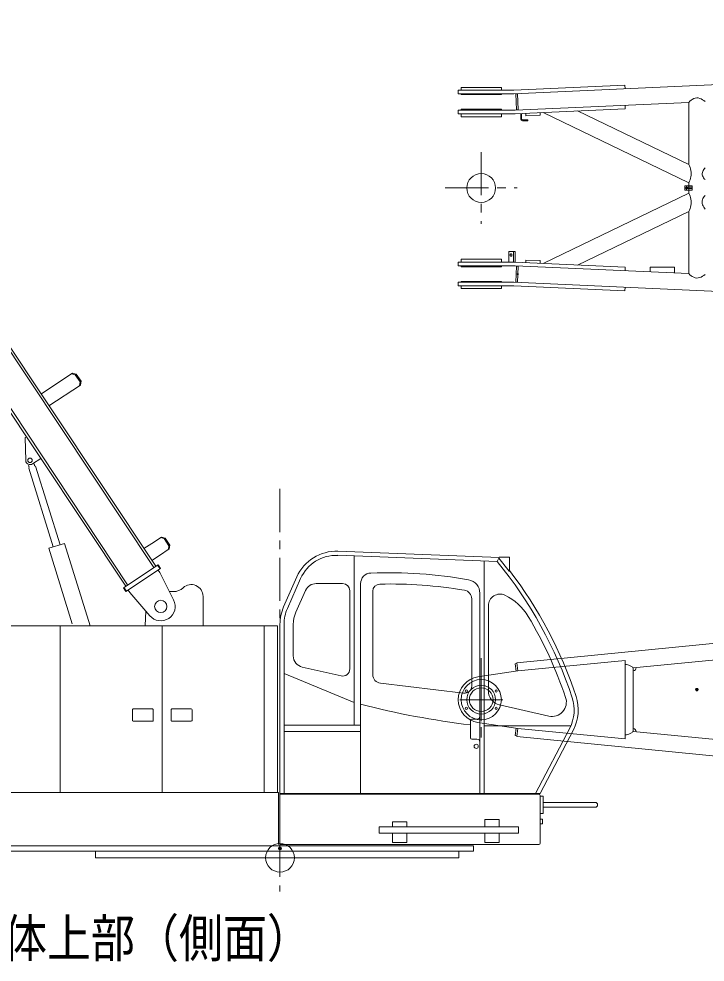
# Model space of a CAD drawing. Units: millimetres on the paper. Extents: x -420 to 420, y -297 to 297.
# Drawn here: x -335.5 to -256, y -233.9 to -124.5 of the extents above; entities that cross this region are included whole.
import ezdxf
from ezdxf.enums import TextEntityAlignment as Align

# ---------------------------------------------------------------- set-up
doc = ezdxf.new("R2010")
doc.units = ezdxf.units.MM
doc.linetypes.add('CHAIN1', pattern=[8, 5, -1, 1, -1])
doc.linetypes.add('DASHED3', pattern=[4, 3, -1])
doc.layers.add('0-0_0', color=7, linetype='Continuous', lineweight=18)
doc.styles.add('ＭＳ ゴシック', font='')
doc.styles.get('ＭＳ ゴシック').set_extended_font_data('MS Gothic')

msp = doc.modelspace()

# ---------------------------------------------------------------- linework, layer by layer
at = {"layer": '0-0_0'}
for p, q in [((-362.096, -124.64), (-319.904, -188.133)), ((-361.874, -124.492), (-319.682, -187.986)), ((-365.344, -126.799), (-323.153, -190.292)), ((-365.122, -126.651), (-322.931, -190.144)), ((-278.159, -133.173), (-161.707, -127.963)), ((-278.169, -132.756), (-265.295, -132.18)), ((-265.295, -132.18), (-265.276, -132.597)), ((-278.169, -132.756), (-284.61, -132.756)), ((-284.61, -133.173), (-284.61, -132.756)), ((-278.159, -133.173), (-284.61, -133.173)), ((-279.61, -132.44), (-284.276, -132.44)), ((-284.276, -132.44), (-284.276, -132.756)), ((-284.276, -133.173), (-284.276, -133.273)), ((-279.61, -133.273), (-284.276, -133.273)), ((-279.61, -132.44), (-279.61, -132.756)), ((-279.61, -133.173), (-279.61, -133.273)), ((-277.951, -133.183), (-277.751, -133.174)), ((-277.868, -135.048), (-277.951, -133.183)), ((-277.752, -133.155), (-277.667, -135.058)), ((-278.005, -135.073), (-257.895, -134.173)), ((-265.276, -134.504), (-265.258, -134.92)), ((-257.895, -141.382), (-257.895, -134.18)), ((-284.61, -135.073), (-284.61, -135.49)), ((-278.005, -135.073), (-284.61, -135.073)), ((-277.996, -135.49), (-284.61, -135.49)), ((-284.276, -135.073), (-284.276, -134.973)), ((-279.61, -134.973), (-284.276, -134.973)), ((-284.276, -135.856), (-284.276, -135.49)), ((-279.61, -135.073), (-279.61, -134.973)), ((-279.61, -135.856), (-279.61, -135.49)), ((-277.996, -135.49), (-265.258, -134.92)), ((-277.868, -135.048), (-277.668, -135.039)), ((-277.36, -135.461), (-277.36, -136.108)), ((-277.26, -135.457), (-277.26, -136.108)), ((-276.762, -135.751), (-276.776, -135.435)), ((-274.781, -135.346), (-257.895, -143.497)), ((-270.771, -135.166), (-257.895, -141.382)), ((-279.61, -135.856), (-284.276, -135.856)), ((-276.526, -136.208), (-277.16, -136.208)), ((-258.351, -144.373), (-258.351, -143.84)), ((-257.895, -143.84), (-258.351, -143.84)), ((-257.895, -144.373), (-258.351, -144.373)), ((-257.895, -144.715), (-257.895, -143.497)), ((-274.781, -152.867), (-257.895, -144.715)), ((-270.771, -153.046), (-257.895, -146.831)), ((-257.895, -154.033), (-257.895, -146.831)), ((-278.756, -152.723), (-278.756, -151.473)), ((-278.004, -151.473), (-278.756, -151.473)), ((-278.22, -152.723), (-278.22, -151.473)), ((-278.004, -152.723), (-278.004, -151.473)), ((-277.996, -152.723), (-284.61, -152.723)), ((-284.61, -153.14), (-284.61, -152.723)), ((-278.005, -153.14), (-284.61, -153.14)), ((-279.61, -152.356), (-284.276, -152.356)), ((-284.276, -152.356), (-284.276, -152.723)), ((-284.276, -153.14), (-284.276, -153.24)), ((-279.61, -152.356), (-279.61, -152.723)), ((-279.61, -153.14), (-279.61, -153.24)), ((-278.005, -153.14), (-257.895, -154.039)), ((-277.996, -152.723), (-265.258, -153.293)), ((-277.667, -153.155), (-277.752, -155.058)), ((-276.762, -152.461), (-276.776, -152.778)), ((-279.61, -153.24), (-284.276, -153.24)), ((-277.868, -153.165), (-277.951, -155.03)), ((-277.868, -153.165), (-277.668, -153.174)), ((-265.258, -153.293), (-265.276, -153.709)), ((-262.36, -153.84), (-262.36, -153.298)), ((-284.61, -155.04), (-284.61, -155.456)), ((-278.159, -155.04), (-284.61, -155.04)), ((-284.276, -155.04), (-284.276, -154.94)), ((-279.61, -154.94), (-284.276, -154.94)), ((-279.61, -155.04), (-279.61, -154.94)), ((-278.159, -155.04), (-161.707, -160.25)), ((-277.951, -155.03), (-277.751, -155.039)), ((-278.169, -155.456), (-284.61, -155.456)), ((-284.276, -155.773), (-284.276, -155.456)), ((-279.61, -155.773), (-284.276, -155.773)), ((-279.61, -155.773), (-279.61, -155.456)), ((-278.169, -155.456), (-265.295, -156.032)), ((-265.276, -155.616), (-265.295, -156.032)), ((-332.98, -168.004), (-329.318, -165.57)), ((-329.004, -165.762), (-329.429, -165.644)), ((-328.893, -165.688), (-329.318, -165.57)), ((-329.004, -165.762), (-328.893, -165.688)), ((-328.45, -166.595), (-329.004, -165.762)), ((-328.339, -166.521), (-328.893, -165.688)), ((-332.058, -169.392), (-328.395, -166.958)), ((-328.45, -166.595), (-328.506, -167.032)), ((-328.45, -166.595), (-328.339, -166.521)), ((-328.339, -166.521), (-328.395, -166.958)), ((-334.803, -173.06), (-334.665, -172.968)), ((-334.803, -173.06), (-334.752, -175.705)), ((-333.976, -176.112), (-333.004, -175.467)), ((-333.804, -176.071), (-333.777, -176.159)), ((-334.409, -176.259), (-334.381, -176.347)), ((-334.403, -176.615), (-334.332, -176.506)), ((-334.403, -176.615), (-331.561, -185.739)), ((-333.727, -176.318), (-333.607, -176.368)), ((-333.607, -176.368), (-330.766, -185.492)), ((-320.145, -185.332), (-319.023, -184.586)), ((-318.709, -184.778), (-319.134, -184.66)), ((-318.598, -184.704), (-319.023, -184.586)), ((-318.709, -184.778), (-318.598, -184.704)), ((-318.156, -185.611), (-318.709, -184.778)), ((-318.045, -185.537), (-318.598, -184.704)), ((-330.248, -185.331), (-327.267, -194.904)), ((-321.047, -185.931), (-320.145, -185.332)), ((-319.223, -186.72), (-318.101, -185.974)), ((-318.156, -185.611), (-318.212, -186.048)), ((-318.156, -185.611), (-318.045, -185.537)), ((-318.045, -185.537), (-318.101, -185.974)), ((-320.125, -187.319), (-319.223, -186.72)), ((-280.094, -187.413), (-298.57, -186.712)), ((-279.856, -186.946), (-298.552, -186.237)), ((-296.668, -206.404), (-296.668, -186.785)), ((-296.641, -186.919), (-296.668, -186.919)), ((-280.094, -187.412), (-279.9, -187.023)), ((-279.897, -187.028), (-279.856, -186.946)), ((-279.897, -187.028), (-278.689, -188.547)), ((-279.856, -186.908), (-279.856, -186.946)), ((-279.856, -186.908), (-278.651, -186.908)), ((-278.651, -186.908), (-278.651, -188.547)), ((-323.43, -190.476), (-319.405, -187.801)), ((-319.179, -188.292), (-319.474, -187.847)), ((-319.11, -188.246), (-319.405, -187.801)), ((-281.61, -187.355), (-281.61, -214.32)), ((-277.803, -199.172), (-156.882, -187.271)), ((-323.135, -190.921), (-319.11, -188.246)), ((-319.203, -188.708), (-319.387, -188.43)), ((-319.203, -188.708), (-317.604, -191.888)), ((-303.315, -189.212), (-304.849, -192.685)), ((-278.689, -188.547), (-278.651, -188.547)), ((-302.88, -189.405), (-304.415, -192.877)), ((-301.088, -189.987), (-298.01, -189.987)), ((-295.935, -190.011), (-295.935, -214.3)), ((-323.135, -190.921), (-323.43, -190.476)), ((-323.066, -190.874), (-323.361, -190.43)), ((-322.673, -191.014), (-322.857, -190.736)), ((-322.673, -191.014), (-320.36, -193.72)), ((-318.091, -190.92), (-317.63, -190.92)), ((-302.307, -190.781), (-303.431, -193.323)), ((-297.176, -199.89), (-297.176, -190.82)), ((-294.518, -190.881), (-294.518, -200.55)), ((-282.101, -191.112), (-282.101, -214.32)), ((-314.193, -191.47), (-314.193, -194.904)), ((-283.051, -191.747), (-283.051, -201.88)), ((-281.11, -192.543), (-281.11, -202.436)), ((-320.835, -193.164), (-320.913, -194.904)), ((-305.276, -194.707), (-305.276, -214.32)), ((-304.801, -194.707), (-304.801, -214.32)), ((-303.726, -194.718), (-303.726, -198.378)), ((-330.76, -194.904), (-330.76, -214.237)), ((-318.926, -194.904), (-318.926, -214.237)), ((-307.093, -214.237), (-307.093, -194.904)), ((-305.576, -214.237), (-305.576, -194.904)), ((-264.324, -199.76), (-241.229, -197.487)), ((-265.276, -208.011), (-265.276, -198.896)), ((-302.69, -199.678), (-298.195, -200.703)), ((-277.71, -200.12), (-282.34, -200.816)), ((-277.992, -199.291), (-277.793, -199.272)), ((-277.992, -199.291), (-277.908, -200.15)), ((-264.324, -199.76), (-264.324, -207.147)), ((-304.801, -200.415), (-296.668, -203.799)), ((-283.984, -202.708), (-293.638, -201.543)), ((-257.025, -202.145), (-257.107, -202.287)), ((-257.107, -202.287), (-257.025, -202.429)), ((-256.861, -202.145), (-257.025, -202.145)), ((-256.779, -202.287), (-256.861, -202.145)), ((-256.861, -202.429), (-256.779, -202.287)), ((-257.025, -202.429), (-256.861, -202.429)), ((-322.301, -204.529), (-320.051, -204.529)), ((-315.551, -204.529), (-317.801, -204.529)), ((-279.88, -204.046), (-279.814, -204.061)), ((-279.814, -204.061), (-274.113, -205.362)), ((-322.385, -204.612), (-322.385, -205.862)), ((-319.968, -204.612), (-319.968, -205.862)), ((-317.885, -204.612), (-317.885, -205.862)), ((-315.468, -204.612), (-315.468, -205.862)), ((-322.301, -205.945), (-320.051, -205.945)), ((-315.551, -205.945), (-317.801, -205.945)), ((-295.935, -206.404), (-304.801, -206.404)), ((-283.185, -207.862), (-283.185, -205.884)), ((-283.018, -205.717), (-282.435, -205.717)), ((-277.71, -206.787), (-282.34, -206.091)), ((-271.559, -206.487), (-281.61, -206.487)), ((-277.992, -207.616), (-277.908, -206.757)), ((-275.638, -214.32), (-271.682, -206.742)), ((-295.935, -207.137), (-304.801, -207.137)), ((-277.992, -207.616), (-277.793, -207.635)), ((-277.803, -207.735), (-277.71, -206.787)), ((-277.803, -207.735), (-156.882, -219.636)), ((-277.71, -206.787), (-265.276, -208.011)), ((-275.101, -214.32), (-271.261, -206.962)), ((-264.324, -207.147), (-241.229, -209.42)), ((-283.018, -208.028), (-282.435, -208.028)), ((-355.81, -214.237), (-305.443, -214.237)), ((-305.443, -220.237), (-305.443, -214.237)), ((-305.276, -214.32), (-275.101, -214.32)), ((-275.126, -214.554), (-275.126, -220.087)), ((-275.126, -214.654), (-274.86, -214.654)), ((-274.86, -214.654), (-274.76, -214.654)), ((-274.76, -214.654), (-274.76, -216.654)), ((-274.76, -215.37), (-268.743, -215.37)), ((-274.76, -215.937), (-268.741, -215.937)), ((-292.235, -218.187), (-292.235, -217.604)), ((-290.568, -217.604), (-292.235, -217.604)), ((-290.568, -218.187), (-290.568, -217.604)), ((-279.868, -217.354), (-281.535, -217.354)), ((-281.535, -218.187), (-281.535, -217.354)), ((-279.868, -218.187), (-279.868, -217.354)), ((-275.126, -216.654), (-274.86, -216.654)), ((-275.126, -217.304), (-274.86, -217.304)), ((-274.86, -216.654), (-274.76, -216.654)), ((-274.86, -217.304), (-274.86, -217.837)), ((-293.785, -218.187), (-293.785, -218.937)), ((-277.618, -218.187), (-293.785, -218.187)), ((-275.126, -217.837), (-274.86, -217.837)), ((-292.235, -220.02), (-292.235, -218.937)), ((-290.568, -220.02), (-290.568, -218.937)), ((-281.535, -220.02), (-281.535, -218.937)), ((-279.868, -220.02), (-279.868, -218.937)), ((-356.776, -220.404), (-282.826, -220.404)), ((-290.568, -220.02), (-292.235, -220.02)), ((-282.826, -220.404), (-282.826, -221.004)), ((-279.868, -220.02), (-281.535, -220.02)), ((-356.776, -221.004), (-282.826, -221.004)), ((-326.66, -221.787), (-326.66, -221.004)), ((-326.66, -221.787), (-284.56, -221.787)), ((-284.56, -221.787), (-284.56, -221.004))]:
    msp.add_line(p, q, dxfattribs=at)
at = {"layer": '0-0_0', "linetype": 'CHAIN1'}
for p, q in [((-281.943, -139.94), (-281.943, -148.273)), ((-286.11, -144.106), (-277.776, -144.106)), ((-258.151, -143.94), (-258.151, -144.273)), ((-305.276, -179.006), (-305.276, -225.684)), ((-281.943, -198.651), (-281.943, -207.846)), ((-281.943, -200.954), (-281.943, -205.954)), ((-284.443, -203.454), (-279.443, -203.454))]:
    msp.add_line(p, q, dxfattribs=at)
at = {"layer": '0-0_0', "linetype": 'DASHED3'}
for p, q in [((-257.485, -144.031), (-258.018, -144.031)), ((-258.018, -144.181), (-258.018, -144.031)), ((-257.485, -144.181), (-258.018, -144.181)), ((-257.485, -143.84), (-257.895, -143.84)), ((-257.485, -144.373), (-257.895, -144.373)), ((-257.485, -144.373), (-257.485, -143.84))]:
    msp.add_line(p, q, dxfattribs=at)
at = {"layer": '0-0_0'}
for points in [[(-276.762, -135.751), (-275.097, -135.677), (-275.111, -135.361)], [(-276.526, -136.208), (-276.526, -136.308), (-277.16, -136.308)], [(-276.762, -152.461), (-275.097, -152.536), (-275.111, -152.852)], [(-259.526, -153.966), (-259.526, -153.298), (-262.36, -153.298)], [(-330.248, -185.331), (-332.078, -185.9), (-329.352, -194.654)], [(-355.81, -220.404), (-355.81, -194.904), (-305.576, -194.904)], [(-277.803, -199.172), (-277.71, -200.12), (-265.276, -198.896)], [(-305.276, -214.404), (-305.276, -220.237), (-275.276, -220.237)], [(-305.276, -214.404), (-275.201, -214.404), (-275.201, -214.424)], [(-277.618, -218.187), (-277.618, -218.937), (-293.785, -218.937)]]:
    msp.add_lwpolyline(points, dxfattribs=at)
for centre, radius in [((-281.943, -144.106), 1.667), ((-258.151, -144.106), 0.0833), ((-258.151, -144.106), 0.0667), ((-334.253, -175.696), 0.267), ((-319.093, -192.637), 0.708), ((-281.943, -203.454), 2.333), ((-283.675, -202.454), 0.125), ((-281.943, -203.454), 1.667), ((-281.943, -203.454), 1.375), ((-280.211, -202.454), 0.125), ((-256.943, -202.287), 0.142), ((-256.943, -202.287), 0.0917), ((-256.943, -202.287), 0.075), ((-283.675, -204.454), 0.125), ((-280.211, -204.454), 0.125), ((-282.526, -208.862), 0.242), ((-305.276, -221.787), 1.667), ((-305.276, -220.704), 0.167), ((-305.276, -220.704), 0.0833)]:
    msp.add_circle(centre, radius, dxfattribs=at)
for centre, radius, start, end in [((-256.556, -135.388), 1.808, 114.7712, 137.78938), ((-256.917, -134.595), 0.937, 70.58935, 115.04097), ((-257.2, -135.373), 1.764, 46.73503, 70.32397), ((-277.16, -136.108), 0.2, 180, 270), ((-277.16, -136.108), 0.1, 180, 270), ((-259.953, -142.549), 2.365, 11.63231, 29.5644), ((-259.953, -142.549), 2.365, 11.63231, 29.5644), ((-259.437, -142.44), 1.838, 348.46228, 11.5388), ((-259.437, -142.44), 1.838, 348.46228, 11.5388), ((-255.617, -142.473), 0.71, 156.67163, 198.87263), ((-254.954, -142.72), 1.418, 137.0087, 158.14467), ((-259.952, -142.33), 2.365, 330.4345, 348.36793), ((-259.952, -142.33), 2.365, 330.4345, 348.36793), ((-255.238, -142.279), 1.134, 201.97927, 228.40662), ((-259.952, -145.882), 2.365, 11.63207, 29.5655), ((-259.437, -145.773), 1.838, 348.4612, 11.53772), ((-255.363, -145.715), 0.978, 165.42617, 200.39975), ((-255.146, -145.862), 1.228, 133.47821, 161.31961), ((-259.953, -145.664), 2.365, 330.4356, 348.36769), ((-254.654, -145.492), 1.72, 199.13111, 219.00613), ((-278.45, -151.882), 0.143, 160.47293, 182.97293), ((-278.45, -151.897), 0.143, 177.02707, 199.52707), ((-278.456, -151.869), 0.133, 142.70637, 165.20637), ((-278.456, -151.911), 0.133, 194.79363, 217.29363), ((-278.467, -151.858), 0.119, 121.16538, 143.66538), ((-278.467, -151.921), 0.119, 216.33462, 238.83462), ((-278.48, -151.852), 0.107, 93.96515, 116.46515), ((-278.48, -151.927), 0.107, 243.53485, 266.03485), ((-278.495, -151.852), 0.107, 63.53485, 86.03485), ((-278.495, -151.927), 0.107, 273.96515, 296.46515), ((-278.509, -151.858), 0.119, 36.33462, 58.83462), ((-278.509, -151.921), 0.119, 301.16538, 323.66538), ((-278.519, -151.869), 0.133, 14.79363, 37.29363), ((-278.519, -151.911), 0.133, 322.70637, 345.20637), ((-278.525, -151.882), 0.143, 357.02707, 19.52707), ((-278.525, -151.897), 0.143, 340.47293, 2.97293), ((-277.71, -154.106), 0.0625, 0, 180), ((-277.71, -154.106), 0.0625, 180, 0), ((-256.556, -152.825), 1.808, 222.21062, 245.2288), ((-257.2, -152.84), 1.764, 289.67603, 313.26497), ((-256.917, -153.617), 0.937, 244.95903, 289.41065), ((-334.253, -175.696), 0.5, 184.81718, 303.60421), ((-334.132, -176.356), 0.25, 177.82652, 216.76896), ((-333.977, -176.308), 0.25, 357.82652, 36.76896), ((-298.742, -191.234), 5, 87.82824, 156.1551), ((-298.742, -191.234), 4.524, 87.82824, 156.1551), ((-318.416, -218.783), 49.525, 18.30629, 39.30399), ((-294.685, -190.011), 1.25, 92.11944, 180), ((-292.762, -241.976), 53.25, 79.88166, 92.11944), ((-318.416, -218.783), 50, 18.30629, 37.31676), ((-315.56, -191.47), 1.367, 0, 133.04908), ((-301.088, -191.32), 1.333, 90, 156.14021), ((-298.01, -190.82), 0.833, 0, 90), ((-293.685, -190.881), 0.833, 91.15365, 180), ((-292.631, -243.203), 53.167, 80.53375, 91.15365), ((-283.685, -191.112), 1.583, 0, 79.88166), ((-317.63, -189.254), 1.667, 270, 313.04908), ((-284.051, -191.747), 1, 0, 80.53375), ((-279.776, -192.543), 1.333, 64.92977, 180), ((-281.86, -196.997), 6.25, 30.79058, 64.92977), ((-319.093, -192.637), 1.667, 220.52073, 26.75255), ((-300.276, -194.706), 5, 156.1551, 180), ((-300.276, -194.706), 4.524, 156.1551, 180), ((-300.276, -194.718), 3.45, 156.14021, 180), ((-318.426, -218.787), 48.817, 18.61419, 30.79058), ((-302.393, -198.378), 1.333, 180, 257.14771), ((-298.01, -199.89), 0.833, 257.14771, 360), ((-265.225, -200.382), 1.004, 72.96809, 92.92481), ((-265.372, -200.879), 1.522, 60.01836, 73.18062), ((-265.617, -201.319), 2.026, 50.33628, 60.22501), ((-264.324, -199.76), 0.333, 270, 5.62124), ((-293.518, -200.55), 1, 180, 263.12111), ((-281.943, -203.454), 2.667, 98.55296, 261.44704), ((-283.885, -201.88), 0.833, 263.12111, 0), ((-279.443, -202.436), 1.667, 180, 257.14771), ((-273.743, -203.737), 1.667, 257.14771, 18.6142), ((-275.693, -204.648), 4.524, 332.43477, 18.30629), ((-275.693, -204.648), 5, 332.43475, 18.30629), ((-322.301, -204.612), 0.0833, 90, 180.00001), ((-320.051, -204.612), 0.0833, 359.99999, 90), ((-317.801, -204.612), 0.0833, 90, 180.00001), ((-315.551, -204.612), 0.0833, 0, 90), ((-271.179, -107.1), 100, 255.66689, 263.10422), ((-282.435, -205.384), 0.333, 270, 0), ((-322.301, -205.862), 0.0833, 180.00001, 270), ((-320.051, -205.862), 0.0833, 270, 0.00001), ((-317.801, -205.862), 0.0833, 179.99999, 270), ((-315.551, -205.862), 0.0833, 270, 0), ((-283.018, -205.884), 0.167, 90, 180), ((-283.018, -207.862), 0.167, 180, 270), ((-265.225, -206.525), 1.004, 267.07519, 287.03191), ((-265.372, -206.028), 1.522, 286.81938, 299.98164), ((-265.617, -205.588), 2.026, 299.77499, 309.66372), ((-264.324, -207.147), 0.333, 0, 90), ((-282.435, -208.362), 0.333, 0, 90), ((-275.276, -214.554), 0.15, 0, 60), ((-268.743, -215.654), 0.283, 270, 90), ((-275.276, -220.087), 0.15, 270, 0)]:
    msp.add_arc(centre, radius, start, end, dxfattribs=at)

# ---------------------------------------------------------------- texts
at = {"layer": '0-0_0', "style": 'ＭＳ ゴシック', "width": 0.85}
msp.add_text('本体上部（側面）', height=4.399, dxfattribs=at).set_placement((-342.488, -234.637), align=Align.BOTTOM_LEFT)

doc.saveas('drawing.dxf')
